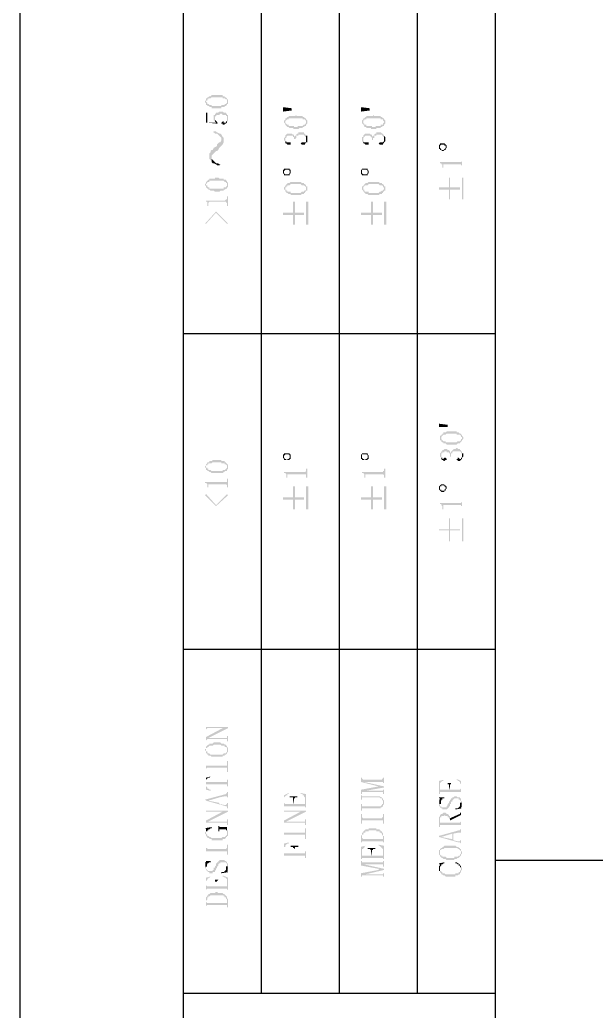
# Model space of a CAD drawing. Header units: inches. Extents: x 3613 to 8393, y -2205 to -794.
# Drawn here: x 7005.62 to 7029.3, y -969.3 to -928.6 of the extents above; entities that cross this region are included whole.
import ezdxf

# ---------------------------------------------------------------- set-up
doc = ezdxf.new("R2010")
doc.units = ezdxf.units.IN
doc.header["$MEASUREMENT"] = 0

msp = doc.modelspace()

# ---------------------------------------------------------------- hatches: boundary and pattern name
at = {"transparency": 33554559}
for points in [[(7013.233, -931.958), (7013.233, -932.003), (7013.278, -932.003), (7013.278, -932.048), (7013.278, -932.093), (7013.278, -931.958), (7013.278, -931.912), (7013.323, -931.912), (7013.323, -931.867), (7013.368, -931.867), (7013.368, -931.822), (7013.458, -931.822), (7013.503, -931.777), (7013.955, -931.777), (7013.955, -931.822), (7014.045, -931.822), (7014.09, -931.867), (7014.135, -931.867), (7014.135, -931.912), (7014.135, -931.958), (7014.135, -931.822), (7014.135, -931.822), (7014.09, -931.777), (7014.045, -931.777), (7014.045, -931.732), (7013.955, -931.732), (7013.955, -931.687), (7013.503, -931.687), (7013.458, -931.732), (7013.413, -931.732), (7013.368, -931.777), (7013.323, -931.777), (7013.323, -931.822), (7013.278, -931.822), (7013.278, -931.867), (7013.278, -931.912), (7013.233, -931.912)], [(7013.278, -932.093), (7013.323, -932.093), (7013.323, -932.138), (7013.413, -932.138), (7013.413, -932.183), (7013.503, -932.183), (7013.503, -932.228), (7013.909, -932.228), (7013.909, -932.183), (7014.045, -932.183), (7014.045, -932.138), (7014.09, -932.138), (7014.135, -932.093), (7014.135, -932.048), (7014.18, -932.048), (7014.18, -932.003), (7014.18, -931.958), (7014.18, -931.912), (7014.18, -931.867), (7014.135, -931.867), (7014.135, -931.822), (7014.135, -931.958), (7014.135, -932.003), (7014.135, -932.003), (7014.09, -932.048), (7014.045, -932.048), (7014.045, -932.093), (7013.909, -932.093), (7013.909, -932.138), (7013.503, -932.138), (7013.503, -932.093), (7013.413, -932.093), (7013.368, -932.048), (7013.323, -932.048), (7013.323, -932.003), (7013.323, -932.003), (7013.278, -931.958), (7013.278, -931.958)], [(7016.437, -932.183), (7016.798, -932.228), (7016.798, -932.319), (7016.437, -932.364)], [(7019.641, -932.183), (7020.002, -932.228), (7020.002, -932.319), (7019.641, -932.364)], [(7013.278, -932.409), (7013.278, -932.815), (7013.729, -932.86), (7013.774, -932.815), (7013.729, -932.815), (7013.729, -932.77), (7013.684, -932.815), (7013.323, -932.815), (7013.323, -932.409)], [(7013.594, -932.589), (7013.594, -932.68), (7013.594, -932.725), (7013.594, -932.725), (7013.639, -932.77), (7013.639, -932.635), (7013.639, -932.589), (7013.639, -932.589), (7013.684, -932.544), (7013.684, -932.544), (7013.729, -932.499), (7013.819, -932.499), (7013.864, -932.454), (7013.909, -932.454), (7013.955, -932.499), (7014.09, -932.499), (7014.09, -932.544), (7014.135, -932.544), (7014.135, -932.589), (7014.135, -932.635), (7014.135, -932.77), (7014.18, -932.77), (7014.18, -932.725), (7014.18, -932.635), (7014.18, -932.589), (7014.18, -932.499), (7014.135, -932.499), (7014.135, -932.454), (7014.09, -932.454), (7014.09, -932.409), (7014, -932.409), (7013.955, -932.364), (7013.819, -932.364), (7013.774, -932.409), (7013.684, -932.409), (7013.684, -932.454), (7013.639, -932.454), (7013.639, -932.499), (7013.594, -932.499), (7013.594, -932.544)], [(7016.482, -932.815), (7016.482, -932.815), (7016.527, -932.86), (7016.527, -932.905), (7016.527, -932.77), (7016.527, -932.77), (7016.572, -932.725), (7016.572, -932.725), (7016.617, -932.68), (7016.663, -932.68), (7016.663, -932.635), (7017.249, -932.635), (7017.249, -932.68), (7017.34, -932.68), (7017.34, -932.725), (7017.385, -932.725), (7017.385, -932.77), (7017.385, -932.815), (7017.385, -932.635), (7017.34, -932.635), (7017.294, -932.589), (7017.249, -932.589), (7017.249, -932.544), (7016.978, -932.544), (7016.978, -932.499), (7016.978, -932.499), (7016.933, -932.544), (7016.663, -932.544), (7016.663, -932.589), (7016.617, -932.589), (7016.572, -932.635), (7016.527, -932.635), (7016.527, -932.68), (7016.527, -932.725), (7016.482, -932.725), (7016.482, -932.77)], [(7019.686, -932.815), (7019.686, -932.86), (7019.732, -932.86), (7019.732, -932.905), (7019.732, -932.77), (7019.732, -932.725), (7019.777, -932.725), (7019.777, -932.68), (7019.867, -932.68), (7019.867, -932.635), (7020.454, -932.635), (7020.454, -932.68), (7020.544, -932.68), (7020.544, -932.725), (7020.544, -932.725), (7020.589, -932.77), (7020.589, -932.815), (7020.589, -932.635), (7020.544, -932.635), (7020.499, -932.589), (7020.454, -932.589), (7020.454, -932.544), (7020.183, -932.544), (7020.138, -932.499), (7020.138, -932.544), (7019.867, -932.544), (7019.867, -932.589), (7019.822, -932.589), (7019.777, -932.635), (7019.732, -932.635), (7019.732, -932.68), (7019.732, -932.68), (7019.686, -932.725), (7019.686, -932.77)], [(7013.639, -932.77), (7013.639, -932.77), (7013.684, -932.815), (7013.684, -932.815), (7013.729, -932.77), (7013.684, -932.77), (7013.684, -932.725), (7013.639, -932.725), (7013.639, -932.68), (7013.639, -932.635)], [(7013.909, -932.815), (7013.909, -932.86), (7013.955, -932.86), (7013.955, -932.905), (7014.045, -932.905), (7014.045, -932.86), (7014.09, -932.86), (7014.135, -932.815), (7014.135, -932.635), (7014.135, -932.725), (7014.135, -932.77), (7014.09, -932.77), (7014.09, -932.815), (7014, -932.815), (7014, -932.77), (7013.955, -932.77)], [(7016.527, -932.905), (7016.572, -932.95), (7016.572, -932.95), (7016.617, -932.996), (7016.663, -932.996), (7016.708, -933.041), (7016.843, -933.041), (7016.888, -933.086), (7017.069, -933.086), (7017.114, -933.041), (7017.249, -933.041), (7017.249, -932.996), (7017.294, -932.996), (7017.34, -932.95), (7017.385, -932.95), (7017.385, -932.905), (7017.385, -932.905), (7017.43, -932.86), (7017.43, -932.815), (7017.43, -932.77), (7017.43, -932.725), (7017.43, -932.725), (7017.385, -932.68), (7017.385, -932.815), (7017.385, -932.86), (7017.34, -932.86), (7017.34, -932.905), (7017.294, -932.905), (7017.249, -932.95), (7017.069, -932.95), (7017.024, -932.996), (7016.888, -932.996), (7016.888, -932.95), (7016.663, -932.95), (7016.663, -932.905), (7016.617, -932.905), (7016.572, -932.86), (7016.572, -932.86), (7016.527, -932.815), (7016.527, -932.815)], [(7019.732, -932.905), (7019.777, -932.95), (7019.777, -932.996), (7019.867, -932.996), (7019.867, -933.041), (7020.047, -933.041), (7020.047, -933.086), (7020.273, -933.086), (7020.273, -933.041), (7020.454, -933.041), (7020.454, -932.996), (7020.499, -932.996), (7020.544, -932.95), (7020.589, -932.95), (7020.589, -932.905), (7020.589, -932.905), (7020.634, -932.86), (7020.634, -932.815), (7020.634, -932.77), (7020.634, -932.725), (7020.634, -932.725), (7020.589, -932.68), (7020.589, -932.815), (7020.589, -932.815), (7020.544, -932.86), (7020.544, -932.905), (7020.454, -932.905), (7020.454, -932.95), (7020.273, -932.95), (7020.228, -932.996), (7020.093, -932.996), (7020.093, -932.95), (7019.867, -932.95), (7019.867, -932.905), (7019.777, -932.905), (7019.777, -932.86), (7019.777, -932.86), (7019.732, -932.815), (7019.732, -932.815)], [(7013.548, -933.221), (7013.594, -933.221), (7013.639, -933.266), (7013.729, -933.266), (7013.774, -933.312), (7013.819, -933.357), (7013.819, -933.357), (7013.864, -933.402), (7013.909, -933.447), (7013.909, -933.763), (7013.909, -933.763), (7013.955, -933.718), (7014, -933.627), (7014, -933.447), (7013.955, -933.402), (7013.909, -933.312), (7013.909, -933.312), (7013.864, -933.266), (7013.819, -933.266), (7013.729, -933.221), (7013.684, -933.176), (7013.594, -933.176)], [(7016.482, -933.492), (7016.482, -933.537), (7016.482, -933.537), (7016.527, -933.582), (7016.527, -933.627), (7016.527, -933.492), (7016.527, -933.447), (7016.572, -933.447), (7016.572, -933.402), (7016.572, -933.402), (7016.617, -933.357), (7016.843, -933.357), (7016.843, -933.402), (7016.888, -933.402), (7016.888, -933.447), (7016.888, -933.492), (7016.933, -933.492), (7016.933, -933.537), (7016.933, -933.492), (7016.978, -933.447), (7016.978, -933.402), (7016.978, -933.357), (7017.069, -933.357), (7017.069, -933.312), (7017.294, -933.312), (7017.294, -933.357), (7017.34, -933.357), (7017.34, -933.402), (7017.385, -933.402), (7017.385, -933.447), (7017.385, -933.492), (7017.385, -933.312), (7017.34, -933.312), (7017.34, -933.266), (7017.294, -933.266), (7017.294, -933.221), (7017.069, -933.221), (7017.069, -933.266), (7017.024, -933.266), (7016.978, -933.312), (7016.978, -933.357), (7016.933, -933.357), (7016.933, -933.402), (7016.933, -933.402), (7016.888, -933.357), (7016.888, -933.312), (7016.843, -933.312), (7016.798, -933.266), (7016.617, -933.266), (7016.572, -933.312), (7016.572, -933.312), (7016.527, -933.357), (7016.527, -933.402), (7016.527, -933.402), (7016.482, -933.447), (7016.482, -933.447)], [(7017.159, -933.673), (7017.159, -933.673), (7017.204, -933.718), (7017.34, -933.718), (7017.34, -933.673), (7017.385, -933.673), (7017.385, -933.627), (7017.43, -933.627), (7017.43, -933.537), (7017.43, -933.492), (7017.43, -933.447), (7017.43, -933.357), (7017.385, -933.357), (7017.385, -933.537), (7017.385, -933.582), (7017.385, -933.627), (7017.204, -933.627)], [(7019.686, -933.492), (7019.686, -933.537), (7019.686, -933.582), (7019.732, -933.627), (7019.732, -933.492), (7019.732, -933.447), (7019.732, -933.447), (7019.777, -933.402), (7019.777, -933.402), (7019.822, -933.357), (7020.002, -933.357), (7020.047, -933.402), (7020.047, -933.402), (7020.093, -933.447), (7020.093, -933.492), (7020.093, -933.537), (7020.138, -933.537), (7020.138, -933.447), (7020.183, -933.447), (7020.183, -933.402), (7020.183, -933.357), (7020.273, -933.357), (7020.273, -933.312), (7020.499, -933.312), (7020.499, -933.357), (7020.544, -933.357), (7020.544, -933.402), (7020.589, -933.402), (7020.589, -933.447), (7020.589, -933.492), (7020.589, -933.312), (7020.544, -933.312), (7020.544, -933.266), (7020.499, -933.266), (7020.454, -933.221), (7020.273, -933.221), (7020.273, -933.266), (7020.228, -933.266), (7020.183, -933.312), (7020.183, -933.357), (7020.138, -933.357), (7020.138, -933.402), (7020.138, -933.402), (7020.093, -933.357), (7020.093, -933.312), (7020.047, -933.312), (7020.002, -933.266), (7019.822, -933.266), (7019.777, -933.312), (7019.777, -933.312), (7019.732, -933.357), (7019.732, -933.402), (7019.686, -933.402), (7019.686, -933.447), (7019.686, -933.447)], [(7020.363, -933.673), (7020.363, -933.673), (7020.409, -933.718), (7020.544, -933.718), (7020.544, -933.673), (7020.589, -933.673), (7020.589, -933.627), (7020.589, -933.627), (7020.634, -933.582), (7020.634, -933.537), (7020.634, -933.492), (7020.634, -933.447), (7020.634, -933.402), (7020.589, -933.357), (7020.589, -933.537), (7020.589, -933.582), (7020.589, -933.582), (7020.544, -933.627), (7020.409, -933.627)], [(7013.413, -934.214), (7013.413, -934.304), (7013.458, -934.35), (7013.503, -934.395), (7013.503, -934.169), (7013.548, -934.124), (7013.594, -934.079), (7013.639, -934.034), (7013.684, -933.989), (7013.729, -933.989), (7013.774, -933.943), (7013.819, -933.853), (7013.819, -933.853), (7013.864, -933.808), (7013.909, -933.763), (7013.909, -933.492), (7013.909, -933.537), (7013.864, -933.627), (7013.819, -933.627), (7013.774, -933.673), (7013.729, -933.718), (7013.729, -933.763), (7013.684, -933.808), (7013.594, -933.853), (7013.594, -933.853), (7013.548, -933.943), (7013.503, -933.943), (7013.458, -933.989), (7013.458, -934.034), (7013.413, -934.079), (7013.413, -934.124)], [(7016.527, -933.627), (7016.527, -933.673), (7016.572, -933.673), (7016.617, -933.718), (7016.753, -933.718), (7016.753, -933.673), (7016.753, -933.627), (7016.572, -933.627), (7016.572, -933.582), (7016.527, -933.582), (7016.527, -933.492)], [(7019.732, -933.627), (7019.732, -933.673), (7019.777, -933.673), (7019.822, -933.718), (7019.957, -933.718), (7019.957, -933.673), (7019.957, -933.627), (7019.777, -933.627), (7019.732, -933.582), (7019.732, -933.492)], [(7022.846, -933.808), (7022.846, -933.853), (7022.846, -933.898), (7022.891, -933.898), (7022.891, -933.808), (7022.891, -933.763), (7022.891, -933.763), (7022.936, -933.718), (7023.071, -933.718), (7023.071, -933.763), (7023.116, -933.763), (7023.116, -933.943), (7023.116, -933.898), (7023.116, -933.898), (7023.162, -933.853), (7023.162, -933.808), (7023.162, -933.763), (7023.116, -933.718), (7023.116, -933.718), (7023.071, -933.673), (7022.891, -933.673), (7022.891, -933.718), (7022.846, -933.718), (7022.846, -933.763), (7022.846, -933.763)], [(7022.891, -933.898), (7022.891, -933.943), (7022.936, -933.943), (7022.981, -933.989), (7023.026, -933.989), (7023.071, -933.943), (7023.116, -933.943), (7023.116, -933.808), (7023.116, -933.853), (7023.116, -933.853), (7023.071, -933.898), (7023.071, -933.898), (7023.026, -933.943), (7022.936, -933.943), (7022.936, -933.898), (7022.936, -933.898), (7022.891, -933.853), (7022.891, -933.808), (7022.891, -933.808)], [(7013.503, -934.395), (7013.503, -934.44), (7013.548, -934.485), (7013.594, -934.485), (7013.684, -934.53), (7013.729, -934.575), (7013.819, -934.575), (7013.864, -934.53), (7013.819, -934.53), (7013.774, -934.485), (7013.684, -934.485), (7013.639, -934.44), (7013.594, -934.395), (7013.594, -934.395), (7013.548, -934.35), (7013.503, -934.304), (7013.503, -934.259)], [(7022.891, -934.44), (7022.891, -934.485), (7022.936, -934.485), (7022.936, -934.53), (7022.981, -934.53), (7022.981, -934.62), (7022.981, -934.666), (7023.026, -934.666), (7023.026, -934.575), (7023.026, -934.53), (7023.748, -934.53), (7023.748, -934.575), (7023.793, -934.575), (7023.793, -934.62), (7023.793, -934.666), (7023.793, -934.304), (7023.793, -934.35), (7023.793, -934.395), (7023.748, -934.44), (7023.703, -934.44)], [(7016.437, -934.846), (7016.437, -934.891), (7016.437, -934.891), (7016.482, -934.936), (7016.482, -934.801), (7016.482, -934.801), (7016.527, -934.756), (7016.663, -934.756), (7016.708, -934.801), (7016.708, -934.936), (7016.708, -934.936), (7016.753, -934.891), (7016.753, -934.846), (7016.753, -934.801), (7016.753, -934.756), (7016.708, -934.756), (7016.708, -934.711), (7016.482, -934.711), (7016.482, -934.756), (7016.437, -934.756), (7016.437, -934.801), (7016.437, -934.801)], [(7016.482, -934.936), (7016.482, -934.981), (7016.708, -934.981), (7016.708, -934.846), (7016.708, -934.891), (7016.708, -934.891), (7016.663, -934.936), (7016.527, -934.936), (7016.482, -934.891), (7016.482, -934.846), (7016.482, -934.846)], [(7019.641, -934.846), (7019.641, -934.891), (7019.641, -934.936), (7019.686, -934.936), (7019.686, -934.801), (7019.686, -934.756), (7019.867, -934.756), (7019.912, -934.801), (7019.912, -934.936), (7019.912, -934.936), (7019.957, -934.891), (7019.957, -934.846), (7019.957, -934.801), (7019.957, -934.801), (7019.912, -934.756), (7019.912, -934.711), (7019.686, -934.711), (7019.686, -934.756), (7019.641, -934.756), (7019.641, -934.801), (7019.641, -934.801)], [(7019.686, -934.936), (7019.686, -934.981), (7019.912, -934.981), (7019.912, -934.846), (7019.912, -934.891), (7019.912, -934.891), (7019.867, -934.936), (7019.732, -934.936), (7019.686, -934.891), (7019.686, -934.846), (7019.686, -934.846)], [(7013.233, -935.342), (7013.233, -935.388), (7013.233, -935.388), (7013.278, -935.433), (7013.278, -935.478), (7013.278, -935.342), (7013.278, -935.342), (7013.323, -935.297), (7013.323, -935.252), (7013.413, -935.252), (7013.413, -935.207), (7014, -935.207), (7014.045, -935.252), (7014.09, -935.252), (7014.09, -935.297), (7014.135, -935.297), (7014.135, -935.342), (7014.135, -935.207), (7014.09, -935.207), (7014.09, -935.162), (7014, -935.162), (7014, -935.117), (7013.819, -935.117), (7013.774, -935.072), (7013.639, -935.072), (7013.639, -935.117), (7013.413, -935.117), (7013.413, -935.162), (7013.368, -935.162), (7013.323, -935.207), (7013.323, -935.207), (7013.278, -935.252), (7013.278, -935.297), (7013.278, -935.297)], [(7013.278, -935.478), (7013.323, -935.523), (7013.368, -935.523), (7013.368, -935.568), (7013.413, -935.568), (7013.458, -935.613), (7013.594, -935.613), (7013.639, -935.658), (7013.819, -935.658), (7013.864, -935.613), (7014, -935.613), (7014, -935.568), (7014.045, -935.568), (7014.09, -935.523), (7014.135, -935.523), (7014.135, -935.478), (7014.18, -935.478), (7014.18, -935.433), (7014.18, -935.342), (7014.18, -935.297), (7014.18, -935.297), (7014.135, -935.252), (7014.135, -935.388), (7014.135, -935.433), (7014.09, -935.433), (7014.09, -935.478), (7014, -935.478), (7014, -935.523), (7013.413, -935.523), (7013.413, -935.478), (7013.368, -935.478), (7013.323, -935.433), (7013.323, -935.388), (7013.278, -935.388), (7013.278, -935.342)], [(7016.482, -935.523), (7016.482, -935.568), (7016.527, -935.568), (7016.527, -935.613), (7016.527, -935.658), (7016.527, -935.523), (7016.527, -935.478), (7016.572, -935.478), (7016.572, -935.433), (7016.617, -935.433), (7016.617, -935.388), (7016.708, -935.388), (7016.753, -935.342), (7017.159, -935.342), (7017.204, -935.388), (7017.294, -935.388), (7017.34, -935.433), (7017.34, -935.433), (7017.385, -935.478), (7017.385, -935.523), (7017.385, -935.388), (7017.385, -935.388), (7017.34, -935.342), (7017.294, -935.342), (7017.294, -935.297), (7017.204, -935.297), (7017.159, -935.252), (7016.753, -935.252), (7016.708, -935.297), (7016.617, -935.297), (7016.617, -935.342), (7016.572, -935.342), (7016.572, -935.388), (7016.527, -935.388), (7016.527, -935.433), (7016.527, -935.433), (7016.482, -935.478), (7016.482, -935.478)], [(7016.527, -935.658), (7016.572, -935.658), (7016.572, -935.704), (7016.617, -935.704), (7016.663, -935.749), (7016.753, -935.749), (7016.753, -935.794), (7017.159, -935.794), (7017.204, -935.749), (7017.294, -935.749), (7017.294, -935.704), (7017.34, -935.704), (7017.34, -935.658), (7017.385, -935.658), (7017.385, -935.613), (7017.43, -935.613), (7017.43, -935.568), (7017.43, -935.523), (7017.43, -935.478), (7017.43, -935.433), (7017.385, -935.433), (7017.385, -935.388), (7017.385, -935.523), (7017.385, -935.568), (7017.385, -935.568), (7017.34, -935.613), (7017.294, -935.613), (7017.294, -935.658), (7017.204, -935.658), (7017.159, -935.704), (7016.753, -935.704), (7016.753, -935.658), (7016.617, -935.658), (7016.617, -935.613), (7016.572, -935.613), (7016.572, -935.568), (7016.527, -935.568), (7016.527, -935.523), (7016.527, -935.523)], [(7019.686, -935.523), (7019.686, -935.568), (7019.686, -935.568), (7019.732, -935.613), (7019.732, -935.658), (7019.732, -935.523), (7019.732, -935.478), (7019.732, -935.478), (7019.777, -935.433), (7019.777, -935.433), (7019.822, -935.388), (7019.912, -935.388), (7019.957, -935.342), (7020.363, -935.342), (7020.409, -935.388), (7020.499, -935.388), (7020.544, -935.433), (7020.544, -935.478), (7020.589, -935.478), (7020.589, -935.523), (7020.589, -935.388), (7020.589, -935.388), (7020.544, -935.342), (7020.499, -935.342), (7020.499, -935.297), (7020.409, -935.297), (7020.363, -935.252), (7019.957, -935.252), (7019.912, -935.297), (7019.822, -935.297), (7019.822, -935.342), (7019.777, -935.342), (7019.777, -935.388), (7019.732, -935.388), (7019.732, -935.433), (7019.686, -935.433), (7019.686, -935.478), (7019.686, -935.478)], [(7019.732, -935.658), (7019.777, -935.658), (7019.777, -935.704), (7019.822, -935.704), (7019.822, -935.749), (7019.912, -935.749), (7019.957, -935.794), (7020.363, -935.794), (7020.409, -935.749), (7020.499, -935.749), (7020.499, -935.704), (7020.544, -935.704), (7020.544, -935.658), (7020.589, -935.658), (7020.589, -935.613), (7020.634, -935.613), (7020.634, -935.568), (7020.634, -935.523), (7020.634, -935.478), (7020.634, -935.433), (7020.589, -935.433), (7020.589, -935.388), (7020.589, -935.523), (7020.589, -935.568), (7020.544, -935.568), (7020.544, -935.613), (7020.499, -935.613), (7020.454, -935.658), (7020.409, -935.658), (7020.363, -935.704), (7019.957, -935.704), (7019.957, -935.658), (7019.822, -935.658), (7019.777, -935.613), (7019.777, -935.568), (7019.732, -935.568), (7019.732, -935.523), (7019.732, -935.523)], [(7022.846, -935.478), (7022.846, -935.568), (7023.252, -935.568), (7023.252, -935.974), (7023.297, -935.974), (7023.297, -935.568), (7023.703, -935.568), (7023.703, -935.478), (7023.297, -935.478), (7023.297, -935.072), (7023.252, -935.072), (7023.252, -935.478)], [(7023.839, -935.974), (7023.839, -935.072), (7023.793, -935.072), (7023.793, -935.974)], [(7013.233, -936.019), (7013.278, -936.019), (7013.278, -936.065), (7013.323, -936.065), (7013.323, -936.11), (7013.323, -936.245), (7013.368, -936.245), (7013.368, -936.11), (7013.368, -936.11), (7013.413, -936.065), (7014.09, -936.065), (7014.09, -936.11), (7014.135, -936.11), (7014.135, -936.245), (7014.18, -936.245), (7014.18, -935.839), (7014.135, -935.839), (7014.135, -935.929), (7014.135, -935.974), (7014.09, -935.974), (7014.045, -936.019)], [(7016.437, -936.516), (7016.437, -936.606), (7016.843, -936.606), (7016.843, -937.012), (7016.933, -937.012), (7016.933, -936.606), (7017.294, -936.606), (7017.294, -936.516), (7016.933, -936.516), (7016.933, -936.065), (7016.843, -936.065), (7016.843, -936.516)], [(7017.475, -937.012), (7017.475, -936.065), (7017.385, -936.065), (7017.385, -937.012)], [(7019.641, -936.516), (7019.641, -936.606), (7020.047, -936.606), (7020.047, -937.012), (7020.138, -937.012), (7020.138, -936.606), (7020.499, -936.606), (7020.499, -936.516), (7020.138, -936.516), (7020.138, -936.065), (7020.047, -936.065), (7020.047, -936.516)], [(7020.679, -937.012), (7020.679, -936.065), (7020.589, -936.065), (7020.589, -937.012)], [(7013.233, -936.967), (7013.278, -936.967), (7013.684, -936.516), (7014.135, -936.967), (7014.18, -936.967), (7013.684, -936.471)], [(7022.846, -945.181), (7023.207, -945.226), (7023.207, -945.317), (7022.846, -945.317)], [(7022.891, -945.768), (7022.891, -945.813), (7022.891, -945.858), (7022.936, -945.858), (7022.936, -945.903), (7022.936, -945.768), (7022.936, -945.723), (7022.936, -945.723), (7022.981, -945.678), (7022.981, -945.678), (7023.026, -945.633), (7023.116, -945.633), (7023.162, -945.587), (7023.568, -945.587), (7023.568, -945.633), (7023.703, -945.633), (7023.748, -945.678), (7023.748, -945.723), (7023.793, -945.723), (7023.793, -945.768), (7023.793, -945.633), (7023.748, -945.633), (7023.748, -945.587), (7023.703, -945.587), (7023.658, -945.542), (7023.568, -945.542), (7023.568, -945.497), (7023.162, -945.497), (7023.116, -945.542), (7023.026, -945.542), (7023.026, -945.587), (7022.981, -945.587), (7022.981, -945.633), (7022.936, -945.633), (7022.936, -945.678), (7022.891, -945.678), (7022.891, -945.723), (7022.891, -945.723)], [(7022.936, -945.903), (7022.936, -945.903), (7022.981, -945.949), (7023.026, -945.949), (7023.026, -945.994), (7023.116, -945.994), (7023.162, -946.039), (7023.568, -946.039), (7023.613, -945.994), (7023.703, -945.994), (7023.703, -945.949), (7023.748, -945.949), (7023.748, -945.903), (7023.793, -945.903), (7023.793, -945.858), (7023.793, -945.858), (7023.839, -945.813), (7023.839, -945.768), (7023.839, -945.723), (7023.839, -945.723), (7023.793, -945.678), (7023.793, -945.633), (7023.793, -945.768), (7023.793, -945.813), (7023.748, -945.813), (7023.748, -945.858), (7023.748, -945.858), (7023.703, -945.903), (7023.613, -945.903), (7023.568, -945.949), (7023.116, -945.949), (7023.116, -945.903), (7023.026, -945.903), (7022.981, -945.858), (7022.981, -945.858), (7022.936, -945.813), (7022.936, -945.768), (7022.936, -945.768)], [(7016.437, -946.535), (7016.437, -946.58), (7016.437, -946.58), (7016.482, -946.626), (7016.482, -946.49), (7016.482, -946.49), (7016.527, -946.445), (7016.663, -946.445), (7016.708, -946.49), (7016.708, -946.626), (7016.753, -946.626), (7016.753, -946.535), (7016.753, -946.49), (7016.753, -946.445), (7016.708, -946.445), (7016.708, -946.4), (7016.482, -946.4), (7016.482, -946.445), (7016.437, -946.445), (7016.437, -946.49), (7016.437, -946.49)], [(7019.641, -946.535), (7019.641, -946.58), (7019.641, -946.626), (7019.686, -946.626), (7019.686, -946.49), (7019.686, -946.445), (7019.867, -946.445), (7019.912, -946.49), (7019.912, -946.626), (7019.957, -946.626), (7019.957, -946.535), (7019.957, -946.49), (7019.957, -946.49), (7019.912, -946.445), (7019.912, -946.4), (7019.686, -946.4), (7019.686, -946.445), (7019.641, -946.445), (7019.641, -946.49), (7019.641, -946.49)], [(7022.891, -946.445), (7022.891, -946.49), (7022.891, -946.535), (7022.891, -946.535), (7022.936, -946.58), (7022.936, -946.49), (7022.936, -946.445), (7022.936, -946.4), (7022.981, -946.4), (7022.981, -946.355), (7023.071, -946.355), (7023.071, -946.31), (7023.162, -946.31), (7023.162, -946.355), (7023.252, -946.355), (7023.252, -946.4), (7023.297, -946.4), (7023.297, -946.49), (7023.297, -946.535), (7023.342, -946.535), (7023.342, -946.49), (7023.342, -946.4), (7023.387, -946.4), (7023.387, -946.355), (7023.387, -946.355), (7023.432, -946.31), (7023.703, -946.31), (7023.748, -946.355), (7023.748, -946.4), (7023.793, -946.4), (7023.793, -946.445), (7023.793, -946.49), (7023.793, -946.31), (7023.748, -946.31), (7023.748, -946.264), (7023.703, -946.264), (7023.703, -946.219), (7023.613, -946.219), (7023.613, -946.174), (7023.568, -946.174), (7023.523, -946.219), (7023.432, -946.219), (7023.432, -946.264), (7023.387, -946.264), (7023.387, -946.31), (7023.342, -946.31), (7023.342, -946.355), (7023.342, -946.4), (7023.297, -946.355), (7023.297, -946.31), (7023.297, -946.31), (7023.252, -946.264), (7023.207, -946.264), (7023.162, -946.219), (7023.071, -946.219), (7023.026, -946.264), (7022.981, -946.264), (7022.981, -946.31), (7022.936, -946.31), (7022.936, -946.355), (7022.936, -946.355), (7022.891, -946.4)], [(7023.568, -946.671), (7023.613, -946.671), (7023.613, -946.716), (7023.703, -946.716), (7023.748, -946.671), (7023.748, -946.671), (7023.793, -946.626), (7023.793, -946.58), (7023.793, -946.58), (7023.839, -946.535), (7023.839, -946.49), (7023.839, -946.445), (7023.839, -946.4), (7023.793, -946.4), (7023.793, -946.31), (7023.793, -946.49), (7023.793, -946.535), (7023.793, -946.58), (7023.748, -946.58), (7023.748, -946.626), (7023.703, -946.626), (7023.658, -946.58), (7023.613, -946.58), (7023.613, -946.626), (7023.568, -946.626)], [(7013.233, -946.941), (7013.233, -946.987), (7013.278, -946.987), (7013.278, -947.032), (7013.278, -947.077), (7013.278, -946.941), (7013.278, -946.896), (7013.323, -946.896), (7013.323, -946.851), (7013.368, -946.851), (7013.368, -946.806), (7013.503, -946.806), (7013.548, -946.761), (7013.909, -946.761), (7013.909, -946.806), (7014.045, -946.806), (7014.045, -946.851), (7014.09, -946.851), (7014.135, -946.896), (7014.135, -946.941), (7014.135, -946.806), (7014.09, -946.806), (7014.09, -946.761), (7014.045, -946.761), (7014.045, -946.716), (7013.909, -946.716), (7013.909, -946.671), (7013.548, -946.671), (7013.503, -946.716), (7013.413, -946.716), (7013.413, -946.761), (7013.323, -946.761), (7013.323, -946.806), (7013.323, -946.806), (7013.278, -946.851), (7013.278, -946.896), (7013.278, -946.896)], [(7013.278, -947.077), (7013.323, -947.077), (7013.323, -947.122), (7013.368, -947.122), (7013.413, -947.167), (7013.458, -947.167), (7013.503, -947.212), (7013.955, -947.212), (7014, -947.167), (7014.045, -947.167), (7014.045, -947.122), (7014.135, -947.122), (7014.135, -947.077), (7014.135, -947.077), (7014.18, -947.032), (7014.18, -946.987), (7014.18, -946.941), (7014.18, -946.896), (7014.18, -946.851), (7014.135, -946.851), (7014.135, -946.806), (7014.135, -946.987), (7014.135, -946.987), (7014.09, -947.032), (7014.09, -947.032), (7014.045, -947.077), (7013.955, -947.077), (7013.955, -947.122), (7013.503, -947.122), (7013.458, -947.077), (7013.368, -947.077), (7013.368, -947.032), (7013.323, -947.032), (7013.323, -946.987), (7013.278, -946.987), (7013.278, -946.941)], [(7016.482, -946.626), (7016.482, -946.671), (7016.708, -946.671), (7016.708, -946.535), (7016.708, -946.58), (7016.708, -946.58), (7016.663, -946.626), (7016.617, -946.626), (7016.617, -946.671), (7016.572, -946.671), (7016.572, -946.626), (7016.527, -946.626), (7016.482, -946.58), (7016.482, -946.535), (7016.482, -946.535)], [(7019.686, -946.626), (7019.686, -946.671), (7019.912, -946.671), (7019.912, -946.535), (7019.912, -946.58), (7019.912, -946.58), (7019.867, -946.626), (7019.822, -946.626), (7019.822, -946.671), (7019.777, -946.671), (7019.777, -946.626), (7019.732, -946.626), (7019.686, -946.58), (7019.686, -946.535), (7019.686, -946.535)], [(7022.936, -946.58), (7022.936, -946.626), (7022.936, -946.626), (7022.981, -946.671), (7023.026, -946.671), (7023.026, -946.716), (7023.071, -946.716), (7023.116, -946.671), (7023.162, -946.671), (7023.162, -946.626), (7023.162, -946.626), (7023.116, -946.58), (7023.071, -946.58), (7023.026, -946.626), (7022.981, -946.626), (7022.981, -946.58), (7022.936, -946.58), (7022.936, -946.535), (7022.936, -946.49)], [(7016.482, -947.167), (7016.482, -947.212), (7016.527, -947.212), (7016.572, -947.257), (7016.572, -947.303), (7016.572, -947.393), (7016.617, -947.393), (7016.617, -947.303), (7016.617, -947.257), (7017.385, -947.257), (7017.385, -947.303), (7017.385, -947.393), (7017.43, -947.393), (7017.43, -947.032), (7017.385, -947.032), (7017.385, -947.077), (7017.385, -947.122), (7017.385, -947.122), (7017.34, -947.167), (7017.294, -947.167)], [(7019.686, -947.167), (7019.686, -947.212), (7019.732, -947.212), (7019.777, -947.257), (7019.777, -947.303), (7019.777, -947.393), (7019.822, -947.393), (7019.822, -947.303), (7019.822, -947.257), (7020.544, -947.257), (7020.589, -947.303), (7020.589, -947.393), (7020.634, -947.393), (7020.634, -947.032), (7020.589, -947.032), (7020.589, -947.077), (7020.589, -947.122), (7020.544, -947.122), (7020.544, -947.167), (7020.499, -947.167)], [(7013.233, -947.573), (7013.233, -947.618), (7013.278, -947.618), (7013.323, -947.664), (7013.323, -947.754), (7013.323, -947.799), (7013.368, -947.799), (7013.368, -947.709), (7013.368, -947.664), (7014.09, -947.664), (7014.135, -947.709), (7014.135, -947.754), (7014.135, -947.799), (7014.18, -947.799), (7014.18, -947.438), (7014.135, -947.438), (7014.135, -947.528), (7014.135, -947.573), (7014.045, -947.573)], [(7022.846, -947.799), (7022.846, -947.844), (7022.846, -947.889), (7022.846, -947.889), (7022.891, -947.934), (7022.891, -947.754), (7022.936, -947.754), (7022.936, -947.709), (7023.026, -947.709), (7023.071, -947.754), (7023.071, -947.754), (7023.116, -947.799), (7023.116, -947.934), (7023.116, -947.889), (7023.116, -947.889), (7023.162, -947.844), (7023.162, -947.799), (7023.162, -947.754), (7023.116, -947.754), (7023.116, -947.709), (7023.071, -947.709), (7023.071, -947.664), (7022.936, -947.664), (7022.891, -947.709), (7022.891, -947.709), (7022.846, -947.754)], [(7013.233, -948.115), (7013.684, -948.566), (7014.18, -948.115), (7014.135, -948.07), (7013.684, -948.521), (7013.278, -948.07)], [(7016.437, -948.205), (7016.437, -948.295), (7016.843, -948.295), (7016.843, -948.702), (7016.933, -948.702), (7016.933, -948.295), (7017.294, -948.295), (7017.294, -948.205), (7016.933, -948.205), (7016.933, -947.754), (7016.843, -947.754), (7016.843, -948.205)], [(7017.475, -948.702), (7017.475, -947.754), (7017.385, -947.754), (7017.385, -948.702)], [(7019.641, -948.205), (7019.641, -948.295), (7020.047, -948.295), (7020.047, -948.702), (7020.138, -948.702), (7020.138, -948.295), (7020.499, -948.295), (7020.499, -948.205), (7020.138, -948.205), (7020.138, -947.754), (7020.047, -947.754), (7020.047, -948.205)], [(7020.679, -948.702), (7020.679, -947.754), (7020.589, -947.754), (7020.589, -948.702)], [(7022.891, -947.934), (7022.891, -947.934), (7022.936, -947.98), (7023.071, -947.98), (7023.071, -947.934), (7023.116, -947.934), (7023.116, -947.799), (7023.116, -947.844), (7023.116, -947.844), (7023.071, -947.889), (7023.071, -947.934), (7022.936, -947.934), (7022.936, -947.889), (7022.891, -947.889), (7022.891, -947.844), (7022.891, -947.844)], [(7022.891, -948.431), (7022.891, -948.476), (7022.936, -948.476), (7022.936, -948.521), (7022.936, -948.521), (7022.981, -948.566), (7022.981, -948.702), (7023.026, -948.702), (7023.026, -948.566), (7023.026, -948.521), (7023.748, -948.521), (7023.748, -948.566), (7023.793, -948.566), (7023.793, -948.702), (7023.793, -948.295), (7023.793, -948.386), (7023.793, -948.386), (7023.748, -948.431), (7023.703, -948.431)], [(7022.846, -949.514), (7022.846, -949.559), (7023.252, -949.559), (7023.252, -950.01), (7023.297, -950.01), (7023.297, -949.559), (7023.703, -949.559), (7023.703, -949.514), (7023.297, -949.514), (7023.297, -949.063), (7023.252, -949.063), (7023.252, -949.514)], [(7023.839, -950.01), (7023.839, -949.063), (7023.793, -949.063), (7023.793, -950.01)], [(7013.278, -957.548), (7013.278, -957.773), (7013.278, -957.728), (7013.278, -957.728), (7013.323, -957.683), (7014.18, -957.683), (7014.18, -957.638), (7013.278, -957.638)], [(7013.278, -958.044), (7013.278, -958.225), (7013.278, -958.179), (7013.278, -958.179), (7013.323, -958.134), (7013.323, -958.134), (7013.368, -958.089), (7014.18, -957.683), (7013.955, -957.683)], [(7013.323, -958.134), (7014.135, -958.134), (7014.135, -958.179), (7014.135, -958.225), (7014.18, -958.225), (7014.18, -957.999), (7014.135, -957.999), (7014.135, -958.089), (7013.368, -958.089)], [(7013.233, -958.586), (7013.233, -958.586), (7013.278, -958.631), (7013.278, -958.676), (7013.278, -958.721), (7013.323, -958.721), (7013.323, -958.766), (7013.368, -958.766), (7013.368, -958.811), (7013.458, -958.811), (7013.503, -958.856), (7013.955, -958.856), (7013.955, -958.811), (7014.045, -958.811), (7014.045, -958.766), (7014.09, -958.766), (7014.135, -958.721), (7014.135, -958.676), (7014.18, -958.676), (7014.18, -958.631), (7014.18, -958.586), (7014.18, -958.54), (7014.18, -958.495), (7014.18, -958.495), (7014.135, -958.45), (7014.135, -958.586), (7014.135, -958.631), (7014.135, -958.676), (7014.09, -958.676), (7014.09, -958.721), (7014, -958.721), (7013.955, -958.766), (7013.458, -958.766), (7013.413, -958.721), (7013.368, -958.721), (7013.323, -958.676), (7013.323, -958.631), (7013.278, -958.631), (7013.278, -958.586), (7013.278, -958.45), (7013.278, -958.495), (7013.278, -958.54), (7013.233, -958.54)], [(7013.278, -958.45), (7013.278, -958.586), (7013.278, -958.54), (7013.278, -958.495), (7013.323, -958.495), (7013.323, -958.45), (7013.368, -958.45), (7013.413, -958.405), (7013.548, -958.405), (7013.594, -958.36), (7013.864, -958.36), (7013.909, -958.405), (7014.045, -958.405), (7014.045, -958.45), (7014.09, -958.45), (7014.135, -958.495), (7014.135, -958.54), (7014.135, -958.586), (7014.135, -958.45), (7014.135, -958.405), (7014.09, -958.405), (7014.09, -958.36), (7014.045, -958.36), (7014, -958.315), (7013.909, -958.315), (7013.864, -958.27), (7013.594, -958.27), (7013.548, -958.315), (7013.413, -958.315), (7013.413, -958.36), (7013.368, -958.36), (7013.323, -958.405), (7013.323, -958.405)], [(7013.278, -959.037), (7013.278, -959.488), (7013.278, -959.353), (7013.278, -959.353), (7013.323, -959.308), (7014.135, -959.308), (7014.135, -959.488), (7014.18, -959.488), (7014.18, -959.037), (7014.135, -959.037), (7014.135, -959.172), (7014.135, -959.217), (7013.278, -959.217)], [(7013.278, -959.714), (7013.278, -959.849), (7013.278, -959.804), (7013.323, -959.759), (7013.323, -959.759), (7013.368, -959.714), (7013.413, -959.714), (7013.458, -959.669), (7013.458, -959.669)], [(7013.278, -959.714), (7013.278, -960.21), (7013.458, -960.255), (7013.458, -960.21), (7013.413, -960.21), (7013.368, -960.165), (7013.323, -960.165), (7013.323, -960.12), (7013.323, -960.12), (7013.278, -960.075), (7013.278, -959.849)], [(7013.278, -959.849), (7013.278, -960.03), (7013.278, -959.985), (7014.135, -959.985), (7014.135, -960.03), (7014.135, -960.075), (7014.18, -960.075), (7014.18, -959.804), (7014.135, -959.804), (7014.135, -959.849), (7014.135, -959.894), (7013.278, -959.894)], [(7019.641, -959.714), (7019.641, -959.894), (7020.363, -960.075), (7020.363, -960.075), (7020.589, -960.12), (7020.589, -960.075), (7019.777, -959.894), (7019.777, -959.894), (7019.732, -959.804), (7019.732, -959.804), (7019.686, -959.759), (7019.686, -959.714), (7019.686, -959.714)], [(7019.732, -959.804), (7019.777, -959.894), (7020.544, -959.894), (7020.544, -959.94), (7020.589, -959.94), (7020.589, -959.714), (7020.544, -959.714), (7020.544, -959.759), (7020.499, -959.759), (7020.499, -959.804)], [(7022.846, -959.849), (7022.846, -960.391), (7022.891, -960.391), (7022.891, -959.985), (7022.891, -959.94), (7022.891, -959.94), (7022.936, -959.894), (7022.936, -959.894), (7022.981, -959.849), (7023.026, -959.849), (7023.026, -959.804), (7023.026, -959.804)], [(7023.568, -959.804), (7023.613, -959.804), (7023.613, -959.849), (7023.658, -959.849), (7023.703, -959.894), (7023.703, -959.94), (7023.703, -959.94), (7023.748, -959.985), (7023.748, -960.391), (7023.748, -959.849), (7023.568, -959.759)], [(7019.641, -960.21), (7019.641, -960.391), (7019.686, -960.391), (7019.686, -960.346), (7019.686, -960.301), (7019.732, -960.301), (7019.822, -960.255), (7020.589, -960.12), (7020.363, -960.075)], [(7019.732, -960.301), (7020.544, -960.301), (7020.544, -960.346), (7020.544, -960.391), (7020.589, -960.391), (7020.589, -960.21), (7020.544, -960.21), (7020.544, -960.255), (7019.822, -960.255)], [(7022.891, -960.346), (7022.891, -960.301), (7023.748, -960.301), (7023.748, -960.346), (7023.748, -960.165), (7023.748, -960.165), (7023.703, -960.21), (7023.297, -960.21), (7023.297, -960.075), (7023.252, -960.21), (7022.891, -960.21), (7022.891, -960.03)], [(7023.116, -959.94), (7023.207, -959.94), (7023.207, -959.985), (7023.252, -959.985), (7023.252, -960.21), (7023.297, -960.075), (7023.297, -960.03), (7023.297, -959.985), (7023.342, -959.985), (7023.342, -959.94), (7023.432, -959.94)], [(7013.233, -960.617), (7013.278, -960.662), (7013.368, -960.662), (7013.819, -960.526), (7013.819, -960.752), (7013.819, -960.526), (7014.045, -960.481), (7014.135, -960.481), (7014.135, -960.526), (7014.18, -960.526), (7014.18, -960.301), (7014.135, -960.301), (7014.135, -960.346), (7014.135, -960.346), (7014.09, -960.391), (7014.09, -960.391)], [(7013.278, -960.662), (7014.09, -960.887), (7014.135, -960.887), (7014.135, -960.932), (7014.135, -960.978), (7014.18, -960.978), (7014.18, -960.752), (7014.135, -960.752), (7014.135, -960.797), (7014.135, -960.797), (7014.09, -960.842), (7014.045, -960.842), (7013.819, -960.797), (7013.819, -960.526), (7013.819, -960.752), (7013.368, -960.662), (7013.368, -960.662)], [(7016.482, -960.436), (7016.482, -960.932), (7016.482, -960.571), (7016.482, -960.526), (7016.527, -960.481), (7016.527, -960.481), (7016.572, -960.436), (7016.617, -960.436), (7016.617, -960.391), (7016.663, -960.391), (7016.663, -960.346)], [(7016.482, -960.932), (7016.482, -960.887), (7017.34, -960.887), (7017.34, -960.932), (7017.34, -960.752), (7017.34, -960.797), (7016.888, -960.797), (7016.888, -960.617), (7016.843, -960.797), (7016.527, -960.797), (7016.482, -960.752), (7016.482, -960.571)], [(7016.708, -960.481), (7016.708, -960.526), (7016.843, -960.526), (7016.843, -960.571), (7016.843, -960.617), (7016.843, -960.797), (7016.888, -960.617), (7016.888, -960.571), (7016.933, -960.571), (7016.933, -960.526), (7017.024, -960.526), (7017.024, -960.481)], [(7017.159, -960.391), (7017.249, -960.391), (7017.249, -960.436), (7017.294, -960.436), (7017.294, -960.481), (7017.294, -960.481), (7017.34, -960.526), (7017.34, -960.932), (7017.385, -960.932), (7017.385, -960.391), (7017.159, -960.346)], [(7019.641, -960.436), (7019.641, -960.617), (7019.686, -960.617), (7019.686, -960.571), (7019.686, -960.526), (7020.409, -960.526), (7020.454, -960.571), (7020.499, -960.571), (7020.499, -960.617), (7020.499, -960.617), (7020.544, -960.662), (7020.544, -960.707), (7020.544, -960.571), (7020.499, -960.571), (7020.499, -960.526), (7020.454, -960.526), (7020.409, -960.481), (7019.686, -960.481), (7019.686, -960.436), (7019.686, -960.436)], [(7019.641, -960.797), (7019.641, -961.068), (7019.686, -961.068), (7019.686, -961.023), (7019.686, -960.978), (7020.454, -960.978), (7020.454, -960.932), (7020.499, -960.932), (7020.544, -960.887), (7020.544, -960.842), (7020.544, -960.842), (7020.589, -960.797), (7020.589, -960.752), (7020.589, -960.707), (7020.589, -960.662), (7020.544, -960.617), (7020.544, -960.752), (7020.544, -960.797), (7020.499, -960.797), (7020.499, -960.842), (7020.499, -960.842), (7020.454, -960.887), (7019.686, -960.887), (7019.686, -960.797)], [(7022.846, -960.752), (7022.846, -960.842), (7022.846, -960.887), (7022.891, -960.887), (7022.891, -960.932), (7022.891, -960.932), (7022.936, -960.978), (7022.981, -960.978), (7022.981, -961.023), (7023.162, -961.023), (7023.207, -960.978), (7023.207, -960.978), (7023.252, -960.932), (7023.252, -960.887), (7023.297, -960.887), (7023.297, -960.797), (7023.342, -960.797), (7023.342, -960.707), (7023.387, -960.707), (7023.387, -960.662), (7023.387, -960.662), (7023.432, -960.617), (7023.432, -960.617), (7023.478, -960.571), (7023.658, -960.571), (7023.658, -960.617), (7023.703, -960.617), (7023.703, -960.662), (7023.748, -960.662), (7023.748, -960.707), (7023.748, -960.887), (7023.748, -960.842), (7023.748, -960.842), (7023.793, -960.797), (7023.793, -960.752), (7023.793, -960.707), (7023.793, -960.707), (7023.748, -960.662), (7023.748, -960.617), (7023.748, -960.571), (7023.703, -960.571), (7023.703, -960.526), (7023.613, -960.526), (7023.568, -960.481), (7023.478, -960.481), (7023.432, -960.526), (7023.387, -960.526), (7023.387, -960.571), (7023.342, -960.571), (7023.342, -960.617), (7023.297, -960.617), (7023.297, -960.662), (7023.297, -960.662), (7023.252, -960.707), (7023.252, -960.752), (7023.252, -960.752), (7023.207, -960.797), (7023.207, -960.842), (7023.207, -960.842), (7023.162, -960.887), (7023.162, -960.932), (7022.936, -960.932), (7022.936, -960.887), (7022.891, -960.887), (7022.891, -960.842), (7022.891, -960.797), (7022.891, -960.617), (7022.846, -960.662), (7022.846, -960.707)], [(7022.846, -960.526), (7022.846, -960.571), (7022.891, -960.571), (7022.891, -960.707), (7022.891, -960.662), (7022.936, -960.662), (7022.936, -960.617), (7022.981, -960.617), (7022.981, -960.571), (7023.071, -960.571), (7023.071, -960.526)], [(7013.278, -960.978), (7013.278, -961.203), (7013.278, -961.113), (7014.18, -961.113), (7014.18, -961.068), (7013.278, -961.068)], [(7016.482, -960.978), (7016.482, -961.203), (7016.482, -961.158), (7016.482, -961.113), (7017.385, -961.113), (7017.385, -961.068), (7016.482, -961.068)], [(7023.523, -961.023), (7023.523, -961.023), (7023.793, -960.978), (7023.748, -960.978), (7023.748, -960.932), (7023.748, -960.797), (7023.748, -960.842), (7023.703, -960.842), (7023.703, -960.887), (7023.703, -960.887), (7023.658, -960.932), (7023.658, -960.932), (7023.613, -960.978), (7023.523, -960.978)], [(7013.278, -961.474), (7013.278, -961.655), (7013.278, -961.564), (7013.323, -961.564), (7013.368, -961.519), (7014.18, -961.113), (7013.955, -961.113)], [(7013.323, -961.564), (7014.135, -961.564), (7014.135, -961.655), (7014.18, -961.655), (7014.18, -961.429), (7014.135, -961.429), (7014.135, -961.474), (7014.135, -961.519), (7013.368, -961.519)], [(7016.482, -961.474), (7016.482, -961.655), (7016.482, -961.609), (7016.482, -961.564), (7016.527, -961.564), (7016.572, -961.519), (7017.385, -961.113), (7017.159, -961.113)], [(7016.527, -961.564), (7017.34, -961.564), (7017.34, -961.655), (7017.385, -961.655), (7017.385, -961.429), (7017.34, -961.429), (7017.34, -961.474), (7017.34, -961.519), (7016.572, -961.519)], [(7019.641, -961.203), (7019.641, -961.609), (7019.686, -961.609), (7019.686, -961.474), (7020.544, -961.474), (7020.544, -961.609), (7020.589, -961.609), (7020.589, -961.203), (7020.544, -961.203), (7020.544, -961.339), (7020.499, -961.339), (7020.499, -961.384), (7019.732, -961.384), (7019.686, -961.339), (7019.686, -961.203)], [(7022.846, -961.429), (7022.846, -961.745), (7022.891, -961.745), (7022.891, -961.429), (7022.891, -961.339), (7022.936, -961.339), (7022.936, -961.293), (7023.071, -961.293), (7023.071, -961.248), (7023.071, -961.248), (7023.116, -961.293), (7023.207, -961.293), (7023.207, -961.339), (7023.252, -961.339), (7023.252, -961.384), (7023.252, -961.384), (7023.297, -961.429), (7023.297, -961.564), (7023.297, -961.293), (7023.252, -961.293), (7023.252, -961.248), (7023.252, -961.248), (7023.207, -961.203), (7023.162, -961.203), (7023.116, -961.158), (7023.026, -961.158), (7022.981, -961.203), (7022.936, -961.203), (7022.891, -961.248), (7022.891, -961.293), (7022.891, -961.293), (7022.846, -961.339), (7022.846, -961.384), (7022.846, -961.384)], [(7022.891, -961.7), (7022.891, -961.655), (7023.748, -961.655), (7023.748, -961.745), (7023.748, -961.474), (7023.748, -961.519), (7023.748, -961.519), (7023.703, -961.564), (7023.297, -961.564), (7023.297, -961.339), (7023.297, -961.293), (7023.297, -961.564), (7022.891, -961.564), (7022.891, -961.474)], [(7023.297, -961.384), (7023.297, -961.474), (7023.748, -961.248), (7023.748, -961.113), (7023.748, -961.158), (7023.703, -961.158), (7023.703, -961.203), (7023.703, -961.203)], [(7013.233, -961.79), (7013.278, -961.79), (7013.278, -961.835), (7013.278, -961.97), (7013.278, -961.925), (7013.323, -961.925), (7013.323, -961.88), (7013.368, -961.88), (7013.368, -961.835), (7013.413, -961.835), (7013.458, -961.79), (7013.503, -961.79), (7013.503, -961.745)], [(7013.233, -961.97), (7013.233, -962.016), (7013.233, -962.016), (7013.278, -962.061), (7013.278, -962.106), (7013.278, -962.106), (7013.323, -962.151), (7013.323, -962.196), (7013.413, -962.196), (7013.413, -962.241), (7013.503, -962.241), (7013.503, -962.286), (7013.955, -962.286), (7013.955, -962.241), (7014.045, -962.241), (7014.09, -962.196), (7014.09, -962.151), (7014.135, -962.151), (7014.135, -962.106), (7014.18, -962.106), (7014.18, -962.061), (7014.18, -961.97), (7014.18, -961.925), (7014.18, -961.88), (7014.135, -961.88), (7014.135, -962.016), (7014.135, -962.061), (7014.135, -962.061), (7014.09, -962.106), (7014.09, -962.106), (7014.045, -962.151), (7013.955, -962.151), (7013.909, -962.196), (7013.503, -962.196), (7013.458, -962.151), (7013.413, -962.151), (7013.368, -962.106), (7013.323, -962.106), (7013.323, -962.061), (7013.323, -962.061), (7013.278, -962.016), (7013.278, -961.88), (7013.278, -961.925), (7013.278, -961.925)], [(7013.774, -961.7), (7013.774, -961.925), (7013.819, -961.925), (7013.819, -961.88), (7013.819, -961.835), (7014.09, -961.835), (7014.09, -961.88), (7014.135, -961.79), (7014.135, -961.745), (7013.819, -961.745), (7013.819, -961.7), (7013.819, -961.7)], [(7014.09, -961.88), (7014.135, -961.88), (7014.135, -961.97), (7014.135, -961.835), (7014.135, -961.79)], [(7016.482, -961.79), (7016.482, -962.241), (7016.482, -962.106), (7016.482, -962.061), (7017.34, -962.061), (7017.34, -962.241), (7017.385, -962.241), (7017.385, -961.79), (7017.34, -961.79), (7017.34, -961.925), (7017.34, -961.97), (7016.482, -961.97), (7016.482, -961.925)], [(7019.641, -962.151), (7019.641, -962.377), (7019.686, -962.377), (7019.686, -962.151), (7019.686, -962.106), (7019.686, -962.061), (7019.732, -962.061), (7019.732, -962.016), (7019.732, -962.016), (7019.777, -961.97), (7019.822, -961.97), (7019.822, -961.925), (7019.957, -961.925), (7019.957, -961.88), (7020.273, -961.88), (7020.273, -961.925), (7020.409, -961.925), (7020.409, -961.97), (7020.454, -961.97), (7020.499, -962.016), (7020.499, -962.061), (7020.499, -962.061), (7020.544, -962.106), (7020.544, -962.377), (7020.589, -962.377), (7020.589, -962.151), (7020.589, -962.106), (7020.544, -962.106), (7020.544, -962.016), (7020.544, -961.97), (7020.499, -961.97), (7020.499, -961.925), (7020.454, -961.925), (7020.454, -961.88), (7020.409, -961.88), (7020.409, -961.835), (7020.273, -961.835), (7020.273, -961.79), (7019.957, -961.79), (7019.957, -961.835), (7019.822, -961.835), (7019.822, -961.88), (7019.777, -961.88), (7019.732, -961.925), (7019.732, -961.97), (7019.686, -961.97), (7019.686, -962.016), (7019.686, -962.061), (7019.686, -962.061), (7019.641, -962.106), (7019.641, -962.106)], [(7022.846, -962.106), (7022.846, -962.151), (7022.936, -962.151), (7023.387, -962.016), (7023.387, -962.241), (7023.432, -962.016), (7023.658, -961.97), (7023.748, -961.97), (7023.748, -962.016), (7023.748, -961.79), (7023.748, -961.835), (7023.703, -961.835), (7023.703, -961.88), (7023.658, -961.88)], [(7019.686, -962.377), (7019.686, -962.332), (7020.544, -962.332), (7020.544, -962.377), (7020.544, -962.196), (7020.544, -962.241), (7019.732, -962.241), (7019.686, -962.196), (7019.686, -962.151)], [(7022.846, -962.151), (7023.658, -962.377), (7023.703, -962.377), (7023.748, -962.422), (7023.748, -962.467), (7023.748, -962.241), (7023.748, -962.286), (7023.703, -962.286), (7023.703, -962.332), (7023.613, -962.332), (7023.432, -962.286), (7023.432, -962.016), (7023.387, -962.241), (7022.936, -962.151), (7022.936, -962.151)], [(7013.278, -962.467), (7013.278, -962.873), (7013.278, -962.738), (7014.135, -962.738), (7014.135, -962.873), (7014.18, -962.873), (7014.18, -962.467), (7014.135, -962.467), (7014.135, -962.602), (7014.135, -962.602), (7014.09, -962.647), (7013.323, -962.647), (7013.323, -962.602), (7013.278, -962.602)], [(7016.482, -962.422), (7016.482, -963.009), (7016.482, -962.647), (7016.482, -962.557), (7016.527, -962.557), (7016.527, -962.512), (7016.527, -962.512), (7016.572, -962.467), (7016.572, -962.467), (7016.617, -962.422), (7016.663, -962.422), (7016.663, -962.377)], [(7016.482, -962.963), (7016.482, -962.918), (7017.34, -962.918), (7017.34, -963.009), (7017.385, -963.009), (7017.385, -962.738), (7017.34, -962.738), (7017.34, -962.783), (7017.34, -962.828), (7016.888, -962.828), (7016.888, -962.647), (7016.888, -962.828), (7016.482, -962.828), (7016.482, -962.647)], [(7016.753, -962.512), (7016.753, -962.557), (7016.843, -962.557), (7016.843, -962.602), (7016.888, -962.602), (7016.888, -962.828), (7016.888, -962.647), (7016.888, -962.647), (7016.933, -962.602), (7016.933, -962.557), (7017.069, -962.557), (7017.069, -962.512)], [(7019.641, -962.557), (7019.641, -963.054), (7019.686, -963.054), (7019.686, -962.693), (7019.686, -962.647), (7019.732, -962.647), (7019.732, -962.602), (7019.777, -962.602), (7019.777, -962.557), (7019.777, -962.557), (7019.822, -962.512), (7019.867, -962.512), (7019.822, -962.512)], [(7019.686, -963.054), (7019.686, -963.009), (7020.544, -963.009), (7020.544, -963.054), (7020.544, -962.873), (7020.544, -962.918), (7020.093, -962.918), (7020.093, -962.738), (7020.047, -962.918), (7019.686, -962.918), (7019.686, -962.873), (7019.686, -962.693)], [(7019.912, -962.602), (7019.912, -962.647), (7020.002, -962.647), (7020.047, -962.693), (7020.047, -962.738), (7020.047, -962.918), (7020.093, -962.738), (7020.093, -962.693), (7020.138, -962.693), (7020.138, -962.647), (7020.228, -962.647), (7020.228, -962.602)], [(7020.363, -962.512), (7020.409, -962.512), (7020.454, -962.557), (7020.454, -962.557), (7020.499, -962.602), (7020.499, -962.602), (7020.544, -962.647), (7020.544, -962.693), (7020.544, -963.054), (7020.589, -963.054), (7020.589, -962.512), (7020.363, -962.467)], [(7022.846, -962.783), (7022.846, -962.828), (7022.846, -962.873), (7022.846, -962.873), (7022.891, -962.918), (7022.891, -962.963), (7022.936, -962.963), (7022.936, -963.009), (7022.981, -963.009), (7023.026, -963.054), (7023.116, -963.054), (7023.162, -963.099), (7023.478, -963.099), (7023.478, -963.054), (7023.568, -963.054), (7023.613, -963.009), (7023.658, -963.009), (7023.703, -962.963), (7023.703, -962.963), (7023.748, -962.918), (7023.748, -962.873), (7023.748, -962.873), (7023.793, -962.828), (7023.793, -962.783), (7023.793, -962.738), (7023.748, -962.738), (7023.748, -962.693), (7023.748, -962.783), (7023.748, -962.828), (7023.748, -962.828), (7023.703, -962.873), (7023.703, -962.918), (7023.658, -962.918), (7023.613, -962.963), (7023.478, -962.963), (7023.478, -963.009), (7023.162, -963.009), (7023.116, -962.963), (7022.981, -962.963), (7022.981, -962.918), (7022.936, -962.918), (7022.891, -962.873), (7022.891, -962.828), (7022.891, -962.693), (7022.846, -962.693), (7022.846, -962.738)], [(7022.891, -962.693), (7022.891, -962.783), (7022.891, -962.738), (7022.891, -962.693), (7022.936, -962.693), (7022.936, -962.647), (7023.026, -962.647), (7023.071, -962.602), (7023.613, -962.602), (7023.613, -962.647), (7023.658, -962.647), (7023.703, -962.693), (7023.703, -962.693), (7023.748, -962.738), (7023.748, -962.783), (7023.748, -962.647), (7023.703, -962.647), (7023.703, -962.602), (7023.658, -962.602), (7023.658, -962.557), (7023.568, -962.557), (7023.523, -962.512), (7023.071, -962.512), (7023.026, -962.557), (7022.981, -962.557), (7022.981, -962.602), (7022.936, -962.602), (7022.891, -962.647), (7022.891, -962.647)], [(7013.233, -963.37), (7013.233, -963.415), (7013.233, -963.415), (7013.278, -963.46), (7013.278, -963.505), (7013.278, -963.505), (7013.323, -963.55), (7013.323, -963.55), (7013.368, -963.595), (7013.413, -963.595), (7013.413, -963.64), (7013.548, -963.64), (7013.548, -963.595), (7013.639, -963.595), (7013.639, -963.55), (7013.639, -963.55), (7013.684, -963.505), (7013.684, -963.46), (7013.684, -963.46), (7013.729, -963.415), (7013.729, -963.37), (7013.729, -963.37), (7013.774, -963.324), (7013.774, -963.279), (7013.774, -963.279), (7013.819, -963.234), (7013.864, -963.234), (7013.864, -963.189), (7014.09, -963.189), (7014.09, -963.234), (7014.135, -963.234), (7014.135, -963.279), (7014.135, -963.505), (7014.18, -963.46), (7014.18, -963.37), (7014.18, -963.279), (7014.18, -963.234), (7014.135, -963.234), (7014.135, -963.189), (7014.135, -963.189), (7014.09, -963.144), (7014.045, -963.144), (7014.045, -963.099), (7013.819, -963.099), (7013.819, -963.144), (7013.774, -963.144), (7013.774, -963.189), (7013.729, -963.189), (7013.729, -963.234), (7013.684, -963.234), (7013.684, -963.324), (7013.684, -963.324), (7013.639, -963.37), (7013.639, -963.415), (7013.594, -963.415), (7013.594, -963.46), (7013.594, -963.505), (7013.548, -963.505), (7013.548, -963.55), (7013.368, -963.55), (7013.323, -963.505), (7013.323, -963.505), (7013.278, -963.46), (7013.278, -963.234), (7013.278, -963.279), (7013.278, -963.324), (7013.233, -963.324)], [(7013.233, -963.144), (7013.278, -963.144), (7013.278, -963.189), (7013.278, -963.324), (7013.278, -963.279), (7013.323, -963.279), (7013.323, -963.234), (7013.368, -963.234), (7013.413, -963.189), (7013.458, -963.189), (7013.458, -963.144), (7013.458, -963.144)], [(7019.641, -963.144), (7019.641, -963.324), (7020.363, -963.46), (7020.363, -963.505), (7020.589, -963.505), (7020.589, -963.46), (7019.777, -963.279), (7019.777, -963.279), (7019.732, -963.189), (7019.686, -963.189), (7019.686, -963.144), (7019.686, -963.144)], [(7019.732, -963.189), (7019.777, -963.279), (7020.544, -963.279), (7020.544, -963.324), (7020.544, -963.37), (7020.589, -963.37), (7020.589, -963.144), (7020.544, -963.144), (7020.544, -963.189), (7020.499, -963.189)], [(7013.909, -963.595), (7013.909, -963.64), (7014.18, -963.595), (7014.18, -963.595), (7014.135, -963.55), (7014.135, -963.415), (7014.135, -963.46), (7014.135, -963.46), (7014.09, -963.505), (7014.09, -963.505), (7014.045, -963.55), (7014.045, -963.55), (7014, -963.595), (7013.955, -963.595)], [(7019.641, -963.64), (7019.641, -963.776), (7019.686, -963.776), (7019.686, -963.731), (7019.732, -963.731), (7019.822, -963.685), (7020.589, -963.505), (7020.363, -963.505)], [(7022.846, -963.234), (7022.846, -963.279), (7022.891, -963.279), (7022.891, -963.55), (7022.891, -963.415), (7022.891, -963.37), (7022.891, -963.37), (7022.936, -963.324), (7022.936, -963.279), (7022.981, -963.279), (7023.026, -963.234), (7023.071, -963.234), (7023.071, -963.189)], [(7022.846, -963.415), (7022.846, -963.46), (7022.846, -963.505), (7022.846, -963.55), (7022.891, -963.55), (7022.891, -963.279), (7022.891, -963.324), (7022.846, -963.324), (7022.846, -963.37)], [(7022.891, -963.55), (7022.891, -963.595), (7022.891, -963.595), (7022.936, -963.64), (7022.936, -963.685), (7022.981, -963.685), (7023.026, -963.731), (7023.071, -963.731), (7023.116, -963.776), (7023.523, -963.776), (7023.523, -963.731), (7023.613, -963.731), (7023.658, -963.685), (7023.703, -963.685), (7023.703, -963.64), (7023.703, -963.64), (7023.748, -963.595), (7023.748, -963.55), (7023.748, -963.55), (7023.793, -963.505), (7023.793, -963.46), (7023.793, -963.415), (7023.793, -963.415), (7023.748, -963.37), (7023.748, -963.324), (7023.748, -963.46), (7023.748, -963.505), (7023.748, -963.505), (7023.703, -963.55), (7023.703, -963.595), (7023.658, -963.595), (7023.658, -963.64), (7023.523, -963.64), (7023.523, -963.685), (7023.116, -963.685), (7023.071, -963.64), (7022.981, -963.64), (7022.981, -963.595), (7022.936, -963.595), (7022.936, -963.55), (7022.891, -963.55), (7022.891, -963.505), (7022.891, -963.46), (7022.891, -963.46)], [(7023.523, -963.234), (7023.568, -963.234), (7023.613, -963.279), (7023.658, -963.279), (7023.658, -963.324), (7023.703, -963.324), (7023.703, -963.37), (7023.703, -963.37), (7023.748, -963.415), (7023.748, -963.46), (7023.748, -963.324), (7023.703, -963.324), (7023.703, -963.279), (7023.658, -963.279), (7023.658, -963.234), (7023.613, -963.234), (7023.568, -963.189), (7023.523, -963.189)], [(7013.278, -963.821), (7013.278, -964.317), (7013.278, -963.956), (7013.278, -963.956), (7013.323, -963.911), (7013.323, -963.866), (7013.368, -963.866), (7013.368, -963.821), (7013.413, -963.821), (7013.458, -963.776), (7013.458, -963.776)], [(7013.548, -963.911), (7013.639, -963.911), (7013.639, -963.956), (7013.639, -963.956), (7013.684, -964.001), (7013.684, -964.182), (7013.684, -964.001), (7013.684, -964.001), (7013.729, -963.956), (7013.729, -963.956), (7013.774, -963.911), (7013.819, -963.911)], [(7013.955, -963.776), (7014, -963.776), (7014.045, -963.821), (7014.09, -963.821), (7014.09, -963.866), (7014.135, -963.866), (7014.135, -963.956), (7014.135, -964.317), (7014.18, -964.317), (7014.18, -963.821), (7013.955, -963.731)], [(7019.732, -963.731), (7020.544, -963.731), (7020.544, -963.776), (7020.589, -963.776), (7020.589, -963.64), (7020.544, -963.64), (7020.544, -963.685), (7019.822, -963.685)], [(7013.278, -964.317), (7013.278, -964.317), (7013.323, -964.272), (7014.135, -964.272), (7014.135, -964.317), (7014.135, -964.137), (7014.135, -964.182), (7013.684, -964.182), (7013.684, -964.001), (7013.684, -964.182), (7013.323, -964.182), (7013.278, -964.137), (7013.278, -964.001)], [(7013.278, -964.769), (7013.278, -965.039), (7013.278, -964.769), (7013.278, -964.769), (7013.323, -964.724), (7013.323, -964.678), (7013.323, -964.633), (7013.368, -964.633), (7013.368, -964.588), (7013.413, -964.588), (7013.458, -964.543), (7014, -964.543), (7014, -964.588), (7014.045, -964.588), (7014.045, -964.633), (7014.09, -964.633), (7014.09, -964.678), (7014.09, -964.678), (7014.135, -964.724), (7014.135, -964.769), (7014.135, -965.039), (7014.18, -965.039), (7014.18, -964.769), (7014.18, -964.678), (7014.135, -964.678), (7014.135, -964.633), (7014.135, -964.588), (7014.09, -964.588), (7014.09, -964.543), (7014.045, -964.543), (7014.045, -964.498), (7014, -964.498), (7013.955, -964.453), (7013.774, -964.453), (7013.729, -964.408), (7013.684, -964.408), (7013.639, -964.453), (7013.458, -964.453), (7013.413, -964.498), (7013.368, -964.498), (7013.368, -964.543), (7013.323, -964.543), (7013.323, -964.588), (7013.323, -964.588), (7013.278, -964.633), (7013.278, -964.724)], [(7013.278, -964.994), (7013.278, -964.994), (7013.323, -964.949), (7014.135, -964.949), (7014.135, -964.994), (7014.135, -964.814), (7014.135, -964.859), (7013.323, -964.859), (7013.278, -964.814), (7013.278, -964.814)]]:
    msp.add_hatch(color=256, dxfattribs=at).paths.add_polyline_path(points)

# ---------------------------------------------------------------- linework, layer by layer
for p, q in [((7012.33, -894.646), (7012.33, -1181.386)), ((7025.147, -963.101), (7421.585, -963.101))]:
    msp.add_line(p, q)
for points in [[(7425.623, -1185.646), (7425.623, -888.646), (7005.623, -888.646), (7005.623, -1185.646)], [(7022.891, -960.617), (7022.891, -960.797), (7022.891, -960.752), (7022.891, -960.617)], [(7023.748, -960.797), (7023.748, -960.932), (7023.748, -960.887), (7023.748, -960.752)], [(7013.278, -963.234), (7013.278, -963.37), (7013.278, -963.189)], [(7014.135, -963.415), (7014.135, -963.55), (7014.135, -963.505), (7014.135, -963.37), (7014.135, -963.37)]]:
    msp.add_lwpolyline(points, close=True)
for points in [[(7015.534, -894.646), (7015.534, -968.56)], [(7018.739, -894.646), (7018.739, -968.56)], [(7021.943, -894.646), (7021.943, -968.56)], [(7025.147, -894.646), (7025.147, -1181.386)], [(7012.33, -941.48), (7025.147, -941.48)], [(7012.33, -954.433), (7025.147, -954.433)], [(7012.33, -968.56), (7025.147, -968.56)]]:
    msp.add_lwpolyline(points)

doc.saveas('drawing.dxf')
